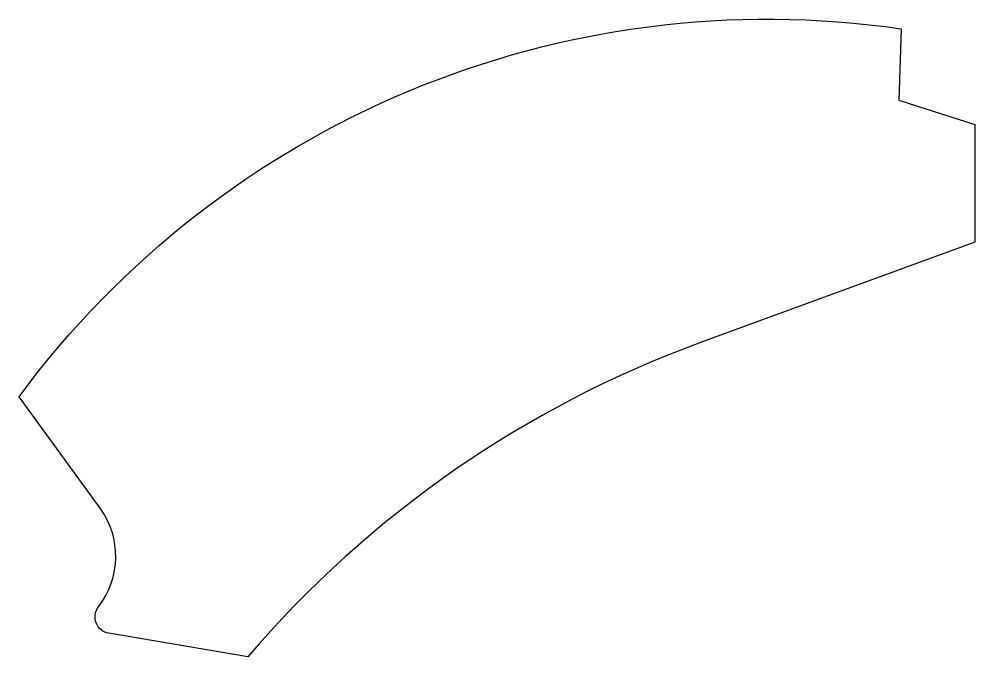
# Model space of a CAD drawing. Extents: x -455 to 396, y -332 to 235.
import ezdxf

# ---------------------------------------------------------------- set-up
doc = ezdxf.new("R2010")
doc.units = 0
doc.layers.get('0').update_dxf_attribs({"linetype": 'continuous'})

msp = doc.modelspace()

# ---------------------------------------------------------------- linework, layer by layer
at = {"color": 7}
msp.add_lwpolyline([(151.47, -52.84, 0.128631), (-251.3, -332.41), (-374.9, -311.45, -0.566983), (-384.1, -287.8, 0.333806), (-382.7, -200.11), (-454.76, -100.94, -0.276357), (329.99, 226.4), (327.98, 162.82), (395.68, 141.37), (395.69, 36.56)], format="xyb", close=True, dxfattribs=at)

doc.saveas('drawing.dxf')
